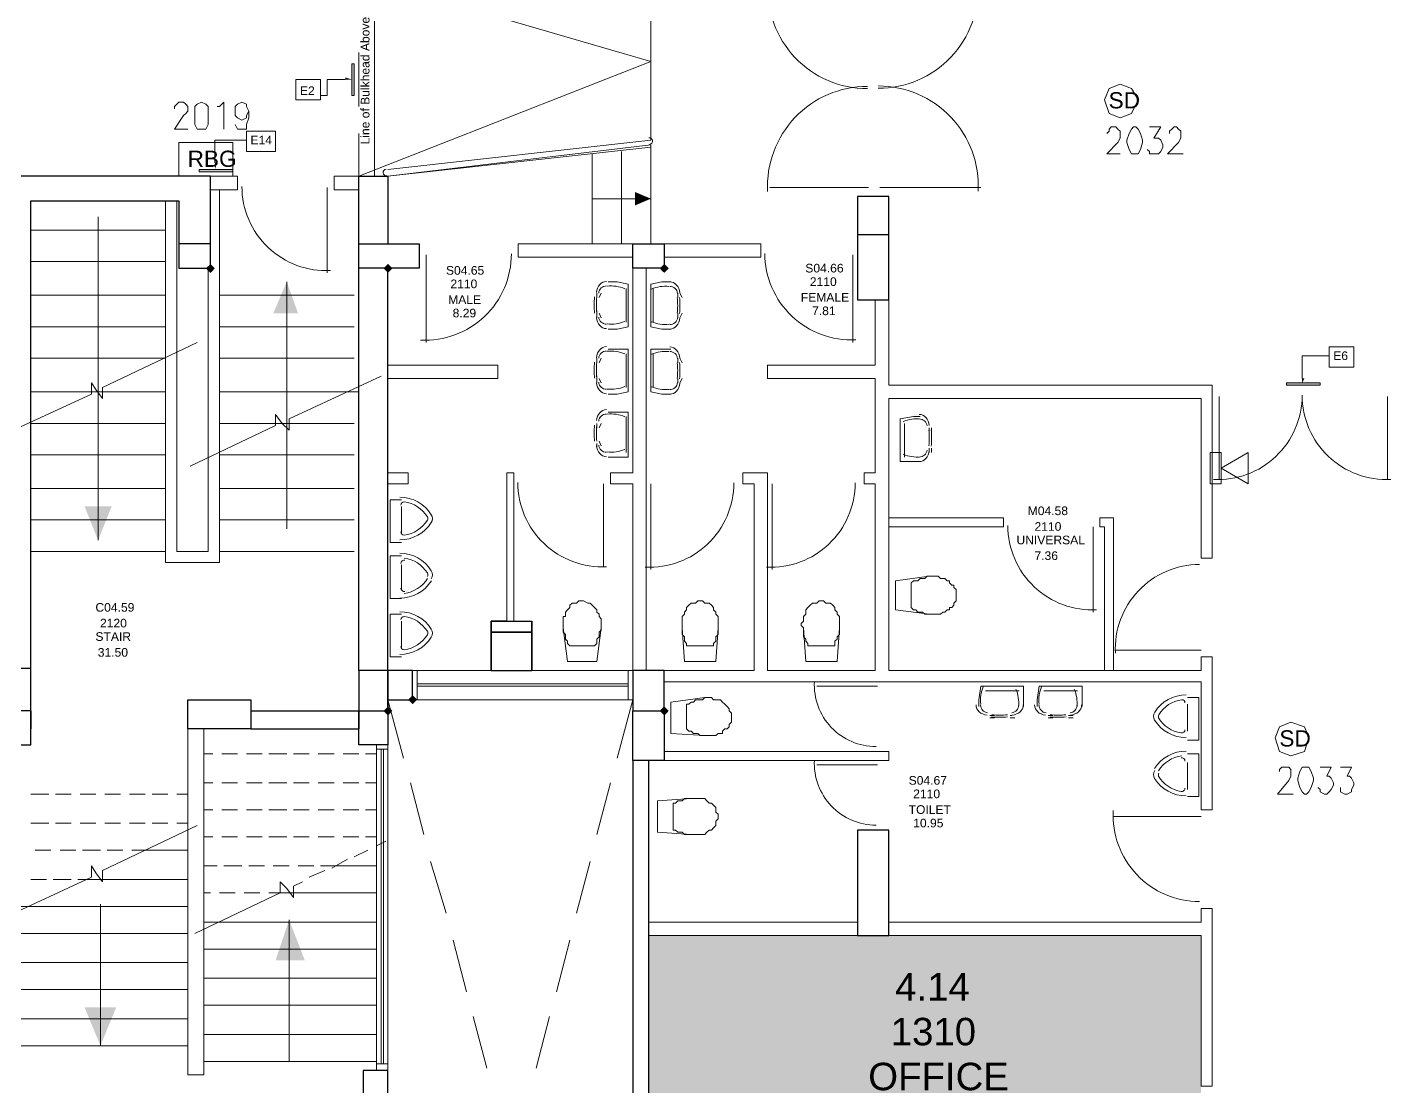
# Model space of a CAD drawing. Header units: millimetres. Extents: x -59 to 47, y 152 to 919.
# Drawn here: x 26.74 to 39.59, y 371.42 to 381.4 of the extents above; entities that cross this region are included whole.
import ezdxf

# ---------------------------------------------------------------- set-up
doc = ezdxf.new("R2010")
doc.units = ezdxf.units.MM
for name, color, linetype, true_color in [('PDF_014404$_ps_FIRE_ACCESS', 7, 'Continuous', 0x37dd00), ('PDF_014404$_ps_FIRE_ALARM', 7, 'Continuous', 0x37dd00), ('PDF_014404$HL-TMP', 7, 'Continuous', 0x800000)]:
    doc.layers.add(name, color=color, linetype=linetype, true_color=true_color)
for name, color, linetype in [('PDF_014404$_ps_TEXTBOLD$FIRE', 2, 'Continuous'), ('PDF_014404$BL', 7, 'Continuous'), ('PDF_014404$BL-ABOVE', 7, 'Continuous'), ('PDF_014404$BL-SAN', 7, 'Continuous'), ('PDF_014404$DR', 7, 'Continuous'), ('PDF_014404$FI-DSG', 7, 'Continuous'), ('PDF_014404$PL-STAIR', 7, 'Continuous'), ('PDF_014404$WA', 7, 'Continuous'), ('PDF_014404$WA-COL', 7, 'Continuous'), ('PDF_014404$WA-EXT', 7, 'Continuous'), ('PDF_014404$WN', 7, 'Continuous'), ('PDF_Text', 7, 'Continuous')]:
    doc.layers.add(name, color=color, linetype=linetype)
doc.styles.add('PDF ArialMT', font='arial.ttf')

msp = doc.modelspace()

# ---------------------------------------------------------------- hatches: boundary and pattern name
at = {"layer": 'PDF_014404$WA-COL', "transparency": 33554559}
for points in [[(28.47, 379.17), (28.449, 379.149), (28.427, 379.128), (28.449, 379.106), (28.47, 379.085), (28.491, 379.106), (28.512, 379.128), (28.491, 379.149)], [(28.47, 379.17), (28.449, 379.149), (28.427, 379.128), (28.449, 379.106), (28.47, 379.085), (28.491, 379.106), (28.512, 379.128), (28.491, 379.149)], [(30.142, 379.17), (30.121, 379.149), (30.1, 379.128), (30.121, 379.106), (30.142, 379.085), (30.163, 379.106), (30.184, 379.128), (30.163, 379.149)], [(30.142, 379.17), (30.121, 379.149), (30.1, 379.128), (30.121, 379.106), (30.142, 379.085), (30.163, 379.106), (30.184, 379.128), (30.163, 379.149)], [(32.746, 379.17), (32.724, 379.149), (32.703, 379.128), (32.724, 379.106), (32.746, 379.085), (32.767, 379.106), (32.788, 379.128), (32.767, 379.149)], [(32.746, 379.17), (32.724, 379.149), (32.703, 379.128), (32.724, 379.106), (32.746, 379.085), (32.767, 379.106), (32.788, 379.128), (32.767, 379.149)], [(30.375, 375.106), (30.354, 375.085), (30.333, 375.064), (30.354, 375.042), (30.375, 375.021), (30.396, 375.042), (30.417, 375.064), (30.396, 375.085)], [(30.375, 375.106), (30.354, 375.085), (30.333, 375.064), (30.354, 375.042), (30.375, 375.021), (30.396, 375.042), (30.417, 375.064), (30.396, 375.085)], [(30.142, 375), (30.121, 374.979), (30.1, 374.958), (30.121, 374.936), (30.142, 374.915), (30.163, 374.936), (30.184, 374.958), (30.163, 374.979)], [(30.142, 375), (30.121, 374.979), (30.1, 374.958), (30.121, 374.936), (30.142, 374.915), (30.163, 374.936), (30.184, 374.958), (30.163, 374.979)], [(32.746, 375), (32.724, 374.979), (32.703, 374.958), (32.724, 374.936), (32.746, 374.915), (32.767, 374.936), (32.788, 374.958), (32.767, 374.979)], [(32.746, 375), (32.724, 374.979), (32.703, 374.958), (32.724, 374.936), (32.746, 374.915), (32.767, 374.936), (32.788, 374.958), (32.767, 374.979)]]:
    msp.add_hatch(color=256, dxfattribs=at).paths.add_polyline_path(points)

# ---------------------------------------------------------------- linework, layer by layer
at = {"layer": 'PDF_014404$_ps_FIRE_ACCESS', "lineweight": 0}
for points in [[(37.042, 380.546), (37.148, 380.588), (37.212, 380.715), (37.148, 380.821), (37.042, 380.863), (36.937, 380.821), (36.894, 380.715), (36.937, 380.588)], [(37.995, 377.392), (37.889, 377.392), (37.889, 377.096), (37.995, 377.096)], [(38.249, 377.096), (38.249, 377.392), (37.995, 377.244)], [(38.651, 374.534), (38.778, 374.577), (38.821, 374.704), (38.778, 374.809), (38.651, 374.852), (38.545, 374.809), (38.503, 374.704), (38.545, 374.577)]]:
    msp.add_lwpolyline(points, close=True, dxfattribs=at)
at = {"layer": 'PDF_014404$_ps_FIRE_ALARM', "lineweight": 0}
msp.add_lwpolyline([(28.681, 379.995), (28.681, 380.313), (28.173, 380.313), (28.173, 379.995)], close=True, dxfattribs=at)
at = {"layer": 'PDF_014404$_ps_TEXTBOLD$FIRE', "lineweight": 20}
for points in [[(28.131, 380.63), (28.131, 380.652), (28.152, 380.673), (28.173, 380.694), (28.216, 380.694), (28.237, 380.673), (28.258, 380.652), (28.258, 380.609), (28.237, 380.588), (28.216, 380.567), (28.131, 380.44), (28.258, 380.44)], [(28.533, 380.652), (28.554, 380.652), (28.597, 380.694), (28.597, 380.44)], [(28.83, 380.609), (28.808, 380.567), (28.808, 380.546), (28.766, 380.525), (28.724, 380.546), (28.703, 380.567), (28.703, 380.609), (28.703, 380.652), (28.724, 380.673), (28.766, 380.694), (28.808, 380.673), (28.808, 380.652), (28.83, 380.609), (28.83, 380.546), (28.808, 380.482), (28.808, 380.44), (28.766, 380.44), (28.745, 380.44), (28.724, 380.44), (28.703, 380.482)], [(36.915, 380.398), (36.937, 380.419), (36.937, 380.44), (36.958, 380.461), (37, 380.461), (37.021, 380.44), (37.042, 380.419), (37.042, 380.398), (37.042, 380.376), (37.042, 380.355), (37.021, 380.313), (36.915, 380.207), (37.042, 380.207)], [(37.318, 380.461), (37.424, 380.461), (37.36, 380.355), (37.402, 380.355), (37.424, 380.334), (37.445, 380.292), (37.445, 380.271), (37.424, 380.228), (37.402, 380.207), (37.381, 380.207), (37.36, 380.207), (37.318, 380.207), (37.318, 380.228), (37.296, 380.249)], [(37.508, 380.398), (37.508, 380.419), (37.529, 380.44), (37.551, 380.461), (37.572, 380.461), (37.593, 380.44), (37.614, 380.419), (37.614, 380.398), (37.614, 380.376), (37.614, 380.355), (37.593, 380.313), (37.487, 380.207), (37.635, 380.207)], [(38.545, 374.386), (38.545, 374.407), (38.567, 374.428), (38.609, 374.428), (38.63, 374.428), (38.651, 374.407), (38.651, 374.386), (38.651, 374.365), (38.651, 374.344), (38.63, 374.301), (38.524, 374.174), (38.672, 374.174)], [(38.926, 374.428), (39.032, 374.428), (38.99, 374.344), (39.011, 374.344), (39.032, 374.323), (39.053, 374.28), (39.053, 374.259), (39.032, 374.217), (39.011, 374.196), (38.99, 374.174), (38.969, 374.174), (38.926, 374.196), (38.926, 374.217), (38.905, 374.238)], [(39.117, 374.428), (39.223, 374.428), (39.18, 374.344), (39.202, 374.344), (39.223, 374.323), (39.244, 374.28), (39.244, 374.259), (39.223, 374.217), (39.223, 374.196), (39.18, 374.174), (39.159, 374.174), (39.117, 374.196), (39.117, 374.217), (39.117, 374.238)]]:
    msp.add_lwpolyline(points, dxfattribs=at)
for points in [[(28.385, 380.694), (28.343, 380.673), (28.322, 380.652), (28.322, 380.588), (28.322, 380.546), (28.322, 380.482), (28.343, 380.44), (28.385, 380.44), (28.427, 380.44), (28.449, 380.482), (28.449, 380.546), (28.449, 380.588), (28.449, 380.652), (28.427, 380.673)], [(37.169, 380.461), (37.148, 380.44), (37.127, 380.398), (37.106, 380.334), (37.106, 380.313), (37.127, 380.249), (37.148, 380.207), (37.169, 380.207), (37.191, 380.207), (37.212, 380.207), (37.233, 380.249), (37.254, 380.313), (37.254, 380.334), (37.233, 380.398), (37.212, 380.44), (37.191, 380.461)], [(38.778, 374.428), (38.757, 374.428), (38.736, 374.386), (38.715, 374.323), (38.715, 374.301), (38.736, 374.238), (38.757, 374.196), (38.778, 374.174), (38.799, 374.174), (38.821, 374.196), (38.842, 374.238), (38.863, 374.301), (38.863, 374.323), (38.842, 374.386), (38.821, 374.428), (38.799, 374.428)]]:
    msp.add_lwpolyline(points, close=True, dxfattribs=at)
at = {"layer": 'PDF_014404$BL', "lineweight": 9}
for points in [[(30.142, 380.059), (32.619, 380.334)], [(30.142, 379.995), (32.619, 380.292)], [(28.046, 379.763), (28.046, 378.725), (28.046, 376.355), (28.554, 376.355), (28.554, 377.519), (28.554, 379.868)], [(28.152, 379.763), (28.152, 378.768), (28.152, 376.461), (28.449, 376.461), (28.449, 377.477), (28.449, 379.128)], [(32.449, 375.339), (30.375, 375.339)], [(30.142, 375.064), (30.29, 374.513)], [(30.375, 375.064), (32.449, 375.064), (32.301, 374.513)], [(30.036, 374.64), (30.036, 371.571)], [(30.142, 371.571), (30.142, 374.64)], [(30.354, 374.28), (30.481, 373.793)], [(32.238, 374.28), (32.111, 373.793)], [(30.544, 373.539), (30.692, 373.053)], [(32.047, 373.539), (31.92, 373.053)], [(30.756, 372.799), (30.883, 372.312)], [(31.857, 372.799), (31.73, 372.312)], [(30.946, 372.079), (31.073, 371.592)], [(31.666, 372.079), (31.539, 371.592)]]:
    msp.add_lwpolyline(points, dxfattribs=at)
for centre, start, end in [((32.604, 380.327), 276.9603, 96.9594), ((30.128, 380.031), 96.9603, 276.9594)]:
    msp.add_arc(centre, 0.0318, start, end, dxfattribs=at)
at = {"layer": 'PDF_014404$BL-ABOVE', "lineweight": 9}
for points in [[(29.867, 381.16), (29.867, 380.652)], [(29.867, 380.398), (29.867, 379.995)]]:
    msp.add_lwpolyline(points, dxfattribs=at)
at = {"layer": 'PDF_014404$BL-SAN', "lineweight": 9}
for points in [[(32.111, 378.895), (32.11, 378.856, 0.047774), (32.111, 378.704), (32.111, 378.662)], [(32.111, 378.281), (32.11, 378.242, 0.047774), (32.111, 378.09), (32.111, 378.048)], [(32.111, 377.667), (32.111, 377.646, 0.047774), (32.11, 377.501, -0.047774), (32.11, 377.649)], [(30.255, 376.57, 0.259114), (30.55, 376.732, 0.285737), (30.551, 376.807, 0.259114), (30.255, 376.972)], [(30.265, 376.644, 0.45078), (30.295, 376.615, 0.224356), (30.514, 376.754, 0.285735), (30.514, 376.788, 0.224356), (30.295, 376.927, 0.45078), (30.265, 376.898)], [(30.55, 376.202, 0.285737), (30.551, 376.278, 0.259114), (30.255, 376.443)], [(30.514, 376.225, 0.285735), (30.514, 376.258, 0.224356), (30.295, 376.398)], [(30.255, 375.49, 0.259114), (30.55, 375.652, 0.285737), (30.551, 375.728, 0.259114), (30.255, 375.892)], [(30.265, 375.564, 0.45078), (30.295, 375.535, 0.224356), (30.514, 375.674, 0.285735), (30.514, 375.708, 0.224356), (30.295, 375.847, 0.45078), (30.265, 375.818)], [(37.663, 375.109, 0.259114), (37.368, 374.947, 0.285737), (37.367, 374.872, 0.259114), (37.663, 374.707)], [(37.653, 375.035, 0.45078), (37.623, 375.064, 0.224356), (37.407, 374.922, 0.285813), (37.407, 374.888)], [(37.403, 374.894, 0.224356), (37.617, 374.75, 0.45078), (37.653, 374.781)], [(37.368, 374.397, 0.285737), (37.367, 374.321, 0.259114), (37.663, 374.157)], [(37.403, 374.344, 0.224356), (37.617, 374.199, 0.45078), (37.653, 374.231)]]:
    msp.add_lwpolyline(points, format="xyb", dxfattribs=at)
for points in [[(32.202, 378.962, 0.384807), (32.128, 378.895, -0.384807)], [(32.872, 378.892, 0.384864), (32.798, 378.958, -0.384864)], [(32.869, 378.704, 0.047741), (32.869, 378.852, -0.047741)], [(32.128, 378.668, 0.384834), (32.202, 378.602, -0.384834)], [(32.798, 378.598, 0.384783), (32.872, 378.665, -0.384783)], [(32.202, 378.348, 0.384807), (32.128, 378.281, -0.384807)], [(32.872, 378.278, 0.384864), (32.798, 378.344, -0.384864)], [(32.869, 378.091, 0.047741), (32.869, 378.238, -0.047741)], [(32.128, 378.055, 0.384834), (32.202, 377.988, -0.384834)], [(32.798, 377.985, 0.384783), (32.872, 378.051, -0.384783)], [(32.202, 377.755, 0.384807), (32.128, 377.689, -0.384807)], [(35.222, 377.643, 0.384864), (35.148, 377.709, -0.384864)], [(35.24, 377.456, 0.047741), (35.24, 377.603, -0.047741)], [(32.128, 377.462, 0.384834), (32.202, 377.395, -0.384834)], [(35.148, 377.35, 0.384783), (35.222, 377.416, -0.384783)], [(35.727, 375.014, 0.384807), (35.793, 374.94, -0.384807)], [(35.833, 374.922, 0.047774), (35.98, 374.922, -0.047774)], [(36.02, 374.94, 0.384834), (36.086, 375.014, -0.384834)], [(36.277, 375.014, 0.384807), (36.344, 374.94, -0.384807)], [(36.383, 374.922, 0.047774), (36.531, 374.922, -0.047774)], [(36.57, 374.94, 0.384834), (36.637, 375.014, -0.384834)]]:
    msp.add_lwpolyline(points, format="xyb", close=True, dxfattribs=at)
for points in [[(32.132, 378.852), (32.153, 378.895)], [(32.873, 378.895), (32.873, 378.852)], [(32.153, 378.662), (32.132, 378.704)], [(32.873, 378.704), (32.873, 378.662)], [(32.132, 378.239), (32.153, 378.281)], [(32.873, 378.281), (32.873, 378.239)], [(32.153, 378.048), (32.132, 378.09)], [(32.873, 378.09), (32.873, 378.048)], [(32.132, 377.625), (32.153, 377.667)], [(35.243, 377.625), (35.243, 377.582)], [(32.153, 377.455), (32.132, 377.498)], [(35.243, 377.434), (35.243, 377.392)], [(35.857, 374.915), (35.815, 374.915)], [(36.026, 374.915), (36.005, 374.915)], [(36.407, 374.915), (36.365, 374.915)], [(36.598, 374.915), (36.556, 374.915)]]:
    msp.add_lwpolyline(points, close=True, dxfattribs=at)
for points in [[(32.216, 378.556), (32.301, 378.556), (32.407, 378.577), (32.407, 378.979), (32.301, 379.001), (32.216, 379.001)], [(32.386, 378.937), (32.386, 378.62)], [(32.809, 379.001), (32.724, 379.001), (32.619, 378.979), (32.619, 378.577), (32.724, 378.556), (32.809, 378.556)], [(32.64, 378.62), (32.64, 378.937)], [(32.915, 378.852), (32.894, 378.895)], [(32.894, 378.662), (32.915, 378.704)], [(32.216, 377.942), (32.301, 377.942), (32.407, 377.963), (32.407, 378.366), (32.301, 378.366), (32.216, 378.366)], [(32.386, 378.323), (32.386, 378.006)], [(32.809, 378.366), (32.724, 378.366), (32.619, 378.366), (32.619, 377.963), (32.724, 377.942), (32.809, 377.942)], [(32.64, 378.006), (32.64, 378.323)], [(32.915, 378.239), (32.894, 378.281)], [(32.894, 378.048), (32.915, 378.09)], [(32.216, 377.35), (32.301, 377.35), (32.407, 377.35), (32.407, 377.773), (32.301, 377.773), (32.216, 377.773)], [(32.386, 377.731), (32.386, 377.392)], [(35.159, 377.731), (35.095, 377.731), (34.968, 377.709), (34.968, 377.307), (35.095, 377.307), (35.159, 377.307)], [(35.01, 377.35), (35.01, 377.667)], [(35.264, 377.582), (35.264, 377.625)], [(32.111, 377.477), (32.111, 377.434)], [(35.264, 377.392), (35.264, 377.434)], [(30.269, 376.545), (30.163, 376.545), (30.163, 376.947), (30.269, 376.947)], [(30.269, 376.884), (30.269, 376.63)], [(30.269, 376.016), (30.163, 376.016), (30.163, 376.418), (30.269, 376.418)], [(30.269, 376.334), (30.269, 376.101)], [(35.413, 376.185), (35.434, 376.185), (35.434, 376.164), (35.455, 376.143), (35.476, 376.143), (35.476, 376.122), (35.497, 376.101), (35.497, 376.058), (35.497, 376.037), (35.497, 376.016), (35.497, 375.995), (35.476, 375.974), (35.476, 375.953), (35.455, 375.931), (35.434, 375.931), (35.434, 375.91), (35.413, 375.91), (35.391, 375.889), (35.37, 375.889), (35.349, 375.868), (35.328, 375.868), (35.307, 375.868), (35.286, 375.868), (35.264, 375.868), (35.243, 375.868), (34.926, 375.91), (34.926, 376.185), (35.243, 376.228), (35.222, 376.228), (35.201, 376.207), (35.18, 376.207), (35.159, 376.207), (35.137, 376.185), (35.116, 376.185), (35.095, 376.185), (35.074, 376.164), (35.074, 375.931), (35.095, 375.91), (35.116, 375.91), (35.137, 375.889), (35.159, 375.889), (35.18, 375.889), (35.201, 375.868), (35.222, 375.868), (35.243, 375.868)], [(35.497, 376.037), (35.497, 376.058), (35.497, 376.101), (35.476, 376.122), (35.476, 376.143), (35.455, 376.143), (35.434, 376.164), (35.434, 376.185), (35.413, 376.185), (35.391, 376.207), (35.37, 376.207), (35.349, 376.207), (35.328, 376.228), (35.307, 376.228), (35.286, 376.228), (35.264, 376.228), (35.243, 376.228)], [(31.814, 375.889), (31.835, 375.91), (31.857, 375.931), (31.857, 375.953), (31.878, 375.974), (31.899, 375.974), (31.92, 375.974), (31.941, 375.995), (31.962, 375.995), (31.984, 375.995), (32.026, 375.974), (32.047, 375.974), (32.068, 375.953), (32.089, 375.931), (32.111, 375.91), (32.111, 375.889), (32.132, 375.868), (32.132, 375.847), (32.153, 375.826), (32.153, 375.804), (32.153, 375.783), (32.153, 375.762), (32.153, 375.741), (32.111, 375.423), (31.835, 375.423), (31.793, 375.741), (31.793, 375.72), (31.793, 375.699), (31.814, 375.677), (31.814, 375.656), (31.814, 375.635), (31.835, 375.614), (31.835, 375.593), (31.857, 375.572), (32.089, 375.572), (32.111, 375.593), (32.111, 375.614), (32.111, 375.635), (32.132, 375.656), (32.132, 375.677), (32.132, 375.699), (32.153, 375.72), (32.153, 375.741)], [(31.962, 375.995), (31.941, 375.995), (31.92, 375.974), (31.899, 375.974), (31.878, 375.974), (31.857, 375.953), (31.857, 375.931), (31.835, 375.91), (31.814, 375.889), (31.814, 375.868), (31.814, 375.847), (31.793, 375.847), (31.793, 375.826), (31.793, 375.804), (31.793, 375.783), (31.793, 375.762), (31.793, 375.741)], [(32.936, 375.889), (32.957, 375.91), (32.957, 375.931), (32.978, 375.953), (33, 375.974), (33.021, 375.974), (33.042, 375.974), (33.063, 375.995), (33.084, 375.995), (33.105, 375.995), (33.127, 375.974), (33.148, 375.974), (33.169, 375.974), (33.19, 375.953), (33.211, 375.931), (33.211, 375.91), (33.232, 375.889), (33.232, 375.868), (33.254, 375.847), (33.254, 375.826), (33.254, 375.804), (33.254, 375.783), (33.254, 375.762), (33.254, 375.741), (33.232, 375.423), (32.936, 375.423), (32.915, 375.741), (32.915, 375.72), (32.915, 375.699), (32.915, 375.677), (32.936, 375.656), (32.936, 375.635), (32.936, 375.614), (32.957, 375.593), (32.957, 375.572), (33.211, 375.572), (33.211, 375.593), (33.232, 375.614), (33.232, 375.635), (33.232, 375.656), (33.254, 375.677), (33.254, 375.699), (33.254, 375.72), (33.254, 375.741)], [(33.084, 375.995), (33.063, 375.995), (33.042, 375.974), (33.021, 375.974), (33, 375.974), (32.978, 375.953), (32.957, 375.931), (32.957, 375.91), (32.936, 375.889), (32.936, 375.868), (32.915, 375.847), (32.915, 375.826), (32.915, 375.804), (32.915, 375.783), (32.915, 375.762), (32.915, 375.741)], [(34.227, 375.995), (34.206, 375.995), (34.185, 375.974), (34.164, 375.974), (34.143, 375.974), (34.121, 375.953), (34.1, 375.931), (34.079, 375.91), (34.079, 375.889), (34.079, 375.868), (34.058, 375.847), (34.058, 375.826), (34.058, 375.804), (34.037, 375.783), (34.037, 375.762), (34.058, 375.741)], [(34.079, 375.889), (34.079, 375.91), (34.1, 375.931), (34.121, 375.953), (34.143, 375.974), (34.164, 375.974), (34.185, 375.974), (34.206, 375.995), (34.227, 375.995), (34.248, 375.995), (34.27, 375.974), (34.291, 375.974), (34.312, 375.974), (34.333, 375.953), (34.354, 375.931), (34.354, 375.91), (34.375, 375.889), (34.375, 375.868), (34.397, 375.847), (34.397, 375.826), (34.397, 375.804), (34.397, 375.783), (34.397, 375.762), (34.397, 375.741), (34.375, 375.423), (34.079, 375.423), (34.058, 375.741), (34.058, 375.72), (34.058, 375.699), (34.058, 375.677), (34.058, 375.656), (34.079, 375.635), (34.079, 375.614), (34.1, 375.593), (34.1, 375.572), (34.354, 375.572), (34.354, 375.593), (34.354, 375.614), (34.375, 375.635), (34.375, 375.656), (34.397, 375.677), (34.397, 375.699), (34.397, 375.72), (34.397, 375.741)], [(30.269, 375.466), (30.163, 375.466), (30.163, 375.868), (30.269, 375.868)], [(30.269, 375.804), (30.269, 375.55)], [(36.132, 375), (36.132, 375.064), (36.132, 375.191), (35.73, 375.191), (35.709, 375.064), (35.709, 375)], [(36.683, 375), (36.683, 375.064), (36.683, 375.191), (36.28, 375.191), (36.259, 375.064), (36.259, 375)], [(33.296, 375.042), (33.317, 375.021), (33.338, 375), (33.359, 374.979), (33.359, 374.958), (33.381, 374.936), (33.381, 374.915), (33.381, 374.894), (33.381, 374.873), (33.381, 374.852), (33.359, 374.831), (33.359, 374.809), (33.338, 374.788), (33.317, 374.788), (33.296, 374.767), (33.296, 374.746), (33.275, 374.746), (33.254, 374.746), (33.232, 374.725), (33.211, 374.725), (33.19, 374.725), (33.169, 374.725), (33.148, 374.725), (33.127, 374.725), (32.809, 374.746), (32.809, 375.042), (33.127, 375.085), (33.105, 375.064), (33.084, 375.064), (33.063, 375.064), (33.042, 375.064), (33.021, 375.042), (33, 375.042), (32.978, 375.021), (32.957, 375.021), (32.957, 374.788), (32.978, 374.767), (33, 374.767), (33.021, 374.746), (33.042, 374.746), (33.063, 374.746), (33.084, 374.725), (33.105, 374.725), (33.127, 374.725)], [(33.381, 374.894), (33.381, 374.915), (33.381, 374.936), (33.359, 374.958), (33.359, 374.979), (33.338, 375), (33.317, 375.021), (33.296, 375.042), (33.275, 375.064), (33.254, 375.064), (33.232, 375.064), (33.211, 375.064), (33.19, 375.085), (33.169, 375.085), (33.148, 375.085), (33.127, 375.085)], [(35.772, 375.148), (36.09, 375.148)], [(36.323, 375.148), (36.64, 375.148)], [(37.678, 375.085), (37.783, 375.085), (37.783, 374.682), (37.678, 374.682)], [(37.678, 374.767), (37.678, 375.021)], [(35.815, 374.894), (35.857, 374.894)], [(36.005, 374.894), (36.048, 374.894)], [(36.365, 374.894), (36.407, 374.894)], [(36.556, 374.894), (36.598, 374.894)], [(37.678, 374.555), (37.783, 374.555), (37.783, 374.153), (37.678, 374.153)], [(37.678, 374.217), (37.678, 374.471)], [(33.148, 374.111), (33.169, 374.09), (33.19, 374.09), (33.211, 374.069), (33.232, 374.047), (33.232, 374.026), (33.232, 374.005), (33.254, 373.984), (33.254, 373.963), (33.254, 373.942), (33.232, 373.92), (33.232, 373.899), (33.232, 373.878), (33.211, 373.857), (33.19, 373.836), (33.169, 373.836), (33.148, 373.815), (33.127, 373.793), (33.105, 373.793), (33.084, 373.793), (33.063, 373.793), (33.042, 373.793), (33.021, 373.793), (33, 373.793), (32.682, 373.815), (32.682, 374.111), (33, 374.132), (32.978, 374.132), (32.957, 374.132), (32.936, 374.132), (32.915, 374.111), (32.894, 374.111), (32.873, 374.111), (32.851, 374.09), (32.83, 374.09), (32.83, 373.836), (32.851, 373.836), (32.873, 373.815), (32.894, 373.815), (32.915, 373.815), (32.936, 373.793), (32.957, 373.793), (32.978, 373.793), (33, 373.793)], [(33.254, 373.963), (33.254, 373.984), (33.232, 374.005), (33.232, 374.026), (33.232, 374.047), (33.211, 374.069), (33.19, 374.09), (33.169, 374.09), (33.148, 374.111), (33.127, 374.132), (33.105, 374.132), (33.084, 374.132), (33.063, 374.132), (33.042, 374.132), (33.021, 374.132), (33, 374.132)]]:
    msp.add_lwpolyline(points, dxfattribs=at)
for centre, radius, start, end in [((32.244, 378.626), 0.336, 67.1573, 96.0275), ((32.756, 378.623), 0.336, 84.0752, 112.7382), ((32.882, 378.782), 0.796, 174.5202, 185.4798), ((32.882, 378.782), 0.775, 174.5297, 185.4703), ((32.097, 378.778), 0.797, 354.5239, 5.4761), ((32.244, 378.937), 0.335, 264.0757, 292.7396), ((32.756, 378.934), 0.335, 247.1562, 276.0284), ((32.244, 378.012), 0.336, 67.1573, 96.0275), ((32.756, 378.009), 0.336, 84.0752, 112.7382), ((32.882, 378.168), 0.796, 174.5202, 185.4798), ((32.882, 378.168), 0.775, 174.5297, 185.4703), ((32.097, 378.164), 0.797, 354.5239, 5.4761), ((32.244, 378.323), 0.335, 264.0757, 292.7396), ((32.756, 378.32), 0.335, 247.1562, 276.0284), ((32.244, 377.42), 0.336, 67.1573, 96.0275), ((32.882, 377.575), 0.796, 174.5202, 185.4798), ((35.127, 377.374), 0.336, 84.0752, 112.7382), ((34.468, 377.529), 0.797, 354.5239, 5.4761), ((32.244, 377.731), 0.335, 264.0757, 292.7396), ((35.127, 377.685), 0.335, 247.1562, 276.0284), ((30.297, 376.347), 0.0317, 82.9404, 180.0001), ((30.255, 376.369), 0.307, 277.5256, 328.1067), ((30.255, 376.369), 0.349, 270, 328.1067), ((30.297, 376.115), 0.0318, 179.9999, 277.0596), ((36.062, 375.056), 0.336, 157.1573, 186.0275), ((36.612, 375.056), 0.336, 157.1573, 186.0275), ((35.751, 375.035), 0.335, 354.0757, 22.7396), ((36.301, 375.035), 0.335, 354.0757, 22.7396), ((35.906, 375.694), 0.796, 264.5202, 275.4798), ((36.457, 375.694), 0.796, 264.5202, 275.4798), ((37.663, 374.231), 0.349, 90, 148.1067), ((37.663, 374.231), 0.307, 97.5256, 148.1067), ((37.621, 374.485), 0.0318, 359.9999, 97.0596), ((37.434, 374.354), 0.0317, 148.0988, 211.9012)]:
    msp.add_arc(centre, radius, start, end, dxfattribs=at)
for points in [[(32.202, 379.004), (32.153, 379.004), (32.112, 378.959), (32.107, 378.899)], [(32.893, 378.896), (32.888, 378.955), (32.847, 379.001), (32.798, 379.001)], [(32.107, 378.664), (32.112, 378.605), (32.153, 378.56), (32.202, 378.56)], [(32.799, 378.556), (32.847, 378.556), (32.888, 378.601), (32.893, 378.661)], [(32.202, 378.39), (32.153, 378.39), (32.112, 378.345), (32.107, 378.286)], [(32.893, 378.282), (32.888, 378.342), (32.847, 378.387), (32.798, 378.387)], [(32.107, 378.05), (32.112, 377.991), (32.153, 377.946), (32.202, 377.946)], [(32.799, 377.942), (32.847, 377.942), (32.888, 377.987), (32.893, 378.047)], [(32.202, 377.797), (32.153, 377.797), (32.112, 377.752), (32.107, 377.693)], [(35.243, 377.647), (35.238, 377.707), (35.197, 377.752), (35.148, 377.752)], [(32.107, 377.458), (32.112, 377.398), (32.153, 377.353), (32.202, 377.353)], [(35.148, 377.307), (35.197, 377.307), (35.238, 377.352), (35.243, 377.412)], [(35.684, 375.014), (35.684, 374.965), (35.729, 374.924), (35.789, 374.919)], [(36.024, 374.919), (36.084, 374.924), (36.129, 374.965), (36.129, 375.014)], [(36.235, 375.014), (36.235, 374.965), (36.28, 374.924), (36.339, 374.919)], [(36.574, 374.919), (36.634, 374.924), (36.679, 374.965), (36.679, 375.014)]]:
    msp.add_open_spline(points, degree=3, dxfattribs=at)
at = {"layer": 'PDF_014404$DR', "lineweight": 0}
for points in [[(29.57, 379.89), (29.57, 379.085), (29.57, 379.89)], [(34.672, 379.89), (33.74, 379.89), (34.672, 379.89)], [(34.778, 379.89), (35.73, 379.89), (34.778, 379.89)], [(30.502, 379.255), (30.502, 378.429), (30.502, 379.255)], [(34.524, 379.255), (34.524, 378.429), (34.524, 379.255)], [(37.974, 377.921), (37.974, 377.138), (37.974, 377.921)], [(39.561, 377.921), (39.561, 377.138), (39.561, 377.921)], [(32.174, 377.096), (32.174, 376.312), (32.174, 377.096)], [(32.619, 377.096), (32.619, 376.291), (32.619, 377.096)], [(33.762, 377.096), (33.762, 376.291), (33.762, 377.096)], [(36.788, 376.693), (36.788, 375.889), (36.788, 376.693)], [(37.805, 375.529), (37, 375.529), (37.805, 375.529)], [(34.756, 375.191), (34.185, 375.191), (34.756, 375.191)], [(34.756, 374.45), (34.185, 374.45), (34.756, 374.45)], [(37.805, 373.963), (36.979, 373.963), (37.805, 373.963)]]:
    msp.add_lwpolyline(points, dxfattribs=at)
msp.add_lwpolyline([(37.922, 377.139, 0.429402), (38.757, 377.932, 0.429402), (39.592, 377.139)], format="xyb", dxfattribs=at)
for centre, radius, start, end in [((34.661, 381.763), 0.942, 177.0449, 270.0002), ((34.763, 381.766), 0.942, 270, 2.9553), ((34.661, 379.9), 0.942, 89.9997, 182.9553), ((34.763, 379.904), 0.942, 357.0447, 90), ((29.56, 379.9), 0.794, 179.9998, 272.9555), ((30.491, 379.265), 0.815, 267.0451, 0.0006), ((34.509, 379.269), 0.815, 180, 272.9553), ((32.16, 377.11), 0.794, 180, 272.9553), ((32.608, 377.106), 0.794, 267.0445, 0.0002), ((33.751, 377.106), 0.794, 267.0445, 0.0002), ((36.778, 376.704), 0.794, 179.9998, 272.9553), ((37.79, 375.543), 0.794, 90, 182.9553), ((34.742, 375.204), 0.582, 177.0447, 270), ((34.742, 374.464), 0.582, 177.0447, 270), ((37.79, 373.977), 0.815, 177.0447, 270)]:
    msp.add_arc(centre, radius, start, end, dxfattribs=at)
at = {"layer": 'PDF_014404$FI-DSG', "lineweight": 9}
for points in [[(29.803, 381.054), (29.803, 380.757), (29.824, 380.757), (29.824, 381.054)], [(29.274, 380.906), (29.507, 380.906), (29.507, 380.715), (29.274, 380.715)], [(28.808, 380.419), (29.084, 380.419), (29.084, 380.228), (28.808, 380.228)], [(28.681, 380.059), (28.364, 380.059), (28.364, 380.038), (28.681, 380.038)], [(39.011, 378.387), (39.244, 378.387), (39.244, 378.196), (39.011, 378.196)], [(38.926, 378.048), (38.609, 378.048), (38.609, 378.027), (38.926, 378.027)]]:
    msp.add_lwpolyline(points, close=True, dxfattribs=at)
for points in [[(29.74, 380.906), (29.57, 380.906), (29.57, 380.757), (29.507, 380.757)], [(28.512, 380.122), (28.512, 380.334), (28.724, 380.334), (28.808, 380.334)], [(38.757, 378.09), (38.757, 378.302), (38.926, 378.302), (39.011, 378.302)]]:
    msp.add_lwpolyline(points, dxfattribs=at)
at = {"layer": 'PDF_014404$FI-DSG', "transparency": 33554559}
for points in [[(29.824, 381.054), (29.803, 381.054), (29.824, 380.757)], [(29.803, 381.054), (29.824, 380.757), (29.803, 380.757)], [(29.74, 380.927), (29.803, 380.906), (29.74, 380.906)], [(28.681, 380.059), (28.364, 380.059), (28.681, 380.038)], [(28.364, 380.059), (28.681, 380.038), (28.364, 380.038)], [(28.533, 380.122), (28.512, 380.059), (28.512, 380.122)], [(38.926, 378.048), (38.609, 378.048), (38.926, 378.027)], [(38.609, 378.048), (38.926, 378.027), (38.609, 378.027)], [(38.778, 378.09), (38.757, 378.048), (38.757, 378.09)]]:
    msp.add_solid(points, dxfattribs=at)
at = {"layer": 'PDF_014404$HL-TMP', "lineweight": 0}
msp.add_lwpolyline([(37.805, 372.841), (37.36, 372.841), (37.805, 372.841)], dxfattribs=at)
at = {"layer": 'PDF_014404$HL-TMP', "transparency": 33554559}
for points in [[(37.36, 372.841), (37.805, 372.841), (32.597, 372.841)], [(37.805, 369.729), (32.597, 369.729), (32.597, 372.841)], [(32.597, 372.841), (37.805, 372.841), (37.805, 369.729)], [(37.805, 372.841), (37.36, 372.841), (37.36, 372.841)]]:
    msp.add_solid(points, dxfattribs=at)
at = {"layer": 'PDF_014404$PL-STAIR', "lineweight": 9}
for points in [[(30.015, 379.995), (30.015, 381.837), (32.619, 381.075), (29.867, 379.995)], [(32.619, 380.334), (32.619, 381.837)], [(30.142, 379.995), (32.619, 380.271)], [(32.068, 379.36), (32.068, 380.207)], [(32.343, 379.36), (32.343, 380.228)], [(32.619, 379.36), (32.619, 380.292)], [(32.619, 379.784), (32.068, 379.784)], [(27.411, 379.614), (27.411, 376.672)], [(28.046, 379.487), (26.776, 379.487)], [(28.046, 379.191), (26.776, 379.191)], [(29.189, 379.001), (29.189, 377.9)], [(28.046, 378.874), (26.776, 378.874)], [(28.554, 378.874), (29.824, 378.874)], [(29.189, 376.672), (29.189, 378.704)], [(28.046, 378.577), (26.776, 378.577)], [(28.554, 378.577), (29.824, 378.577)], [(26.522, 377.561), (27.348, 377.942), (27.348, 378.048), (27.39, 377.985), (27.454, 377.9), (27.454, 378.006), (28.343, 378.429)], [(28.046, 378.281), (27.094, 378.281), (26.776, 378.281)], [(28.554, 378.281), (29.824, 378.281)], [(28.279, 377.265), (29.084, 377.646), (29.084, 377.752), (29.147, 377.667), (29.211, 377.604), (29.211, 377.709), (30.079, 378.112)], [(28.046, 377.963), (26.776, 377.963)], [(28.554, 377.963), (29.867, 377.963)], [(28.046, 377.667), (26.776, 377.667)], [(27.411, 376.566), (27.411, 377.667)], [(28.554, 377.667), (28.872, 377.667), (29.824, 377.667)], [(28.046, 377.371), (26.776, 377.371)], [(28.554, 377.371), (29.824, 377.371)], [(28.046, 377.053), (26.776, 377.053)], [(28.554, 377.053), (29.824, 377.053)], [(28.046, 376.757), (26.776, 376.757)], [(28.554, 376.757), (29.824, 376.757)], [(28.046, 376.461), (26.776, 376.461)], [(28.554, 376.461), (29.824, 376.461)], [(28.491, 374.555), (28.406, 374.555)], [(28.724, 374.555), (28.576, 374.555)], [(28.957, 374.555), (28.808, 374.555)], [(29.189, 374.555), (29.02, 374.555)], [(29.401, 374.555), (29.253, 374.555)], [(29.634, 374.555), (29.486, 374.555)], [(29.867, 374.555), (29.719, 374.555)], [(30.036, 374.555), (29.93, 374.555)], [(28.491, 374.28), (28.406, 374.28)], [(28.724, 374.28), (28.576, 374.28)], [(28.957, 374.28), (28.808, 374.28)], [(29.189, 374.28), (29.02, 374.28)], [(29.401, 374.28), (29.253, 374.28)], [(29.634, 374.28), (29.486, 374.28)], [(29.867, 374.28), (29.719, 374.28)], [(30.036, 374.28), (29.93, 374.28)], [(26.776, 374.174), (26.946, 374.174)], [(27.009, 374.174), (27.157, 374.174)], [(27.242, 374.174), (27.39, 374.174)], [(27.475, 374.174), (27.623, 374.174)], [(27.708, 374.174), (27.856, 374.174)], [(27.919, 374.174), (28.068, 374.174)], [(28.152, 374.174), (28.258, 374.174)], [(28.491, 374.026), (28.406, 374.026)], [(28.724, 374.026), (28.576, 374.026)], [(28.957, 374.026), (28.808, 374.026)], [(29.189, 374.026), (29.02, 374.026)], [(29.401, 374.026), (29.253, 374.026)], [(29.634, 374.026), (29.486, 374.026)], [(29.867, 374.026), (29.719, 374.026)], [(30.036, 374.026), (29.93, 374.026)], [(26.776, 373.899), (26.946, 373.899)], [(27.009, 373.899), (27.157, 373.899)], [(27.242, 373.899), (27.39, 373.899)], [(27.475, 373.899), (27.623, 373.899)], [(27.708, 373.899), (27.856, 373.899)], [(27.919, 373.899), (28.068, 373.899)], [(28.152, 373.899), (28.258, 373.899)], [(26.522, 373.01), (27.348, 373.391), (27.348, 373.497), (27.39, 373.434), (27.454, 373.349), (27.454, 373.455), (28.343, 373.878)], [(28.491, 373.772), (28.406, 373.772)], [(28.724, 373.772), (28.576, 373.772)], [(28.957, 373.772), (28.808, 373.772)], [(29.189, 373.772), (29.02, 373.772)], [(29.401, 373.772), (29.253, 373.772)], [(29.634, 373.772), (29.486, 373.772)], [(29.867, 373.772), (29.719, 373.772)], [(30.036, 373.772), (29.93, 373.772)], [(26.819, 373.645), (26.967, 373.645)], [(27.052, 373.645), (27.2, 373.645)], [(27.263, 373.645), (27.433, 373.645)], [(27.496, 373.645), (27.644, 373.645)], [(27.729, 373.645), (27.856, 373.645), (28.258, 373.645)], [(29.824, 373.582), (29.952, 373.645)], [(30.036, 373.688), (30.121, 373.73)], [(28.533, 373.497), (28.406, 373.497)], [(28.766, 373.497), (28.597, 373.497)], [(28.978, 373.497), (28.83, 373.497)], [(29.211, 373.497), (29.062, 373.497)], [(29.443, 373.497), (29.295, 373.497)], [(30.036, 373.497), (29.634, 373.497), (29.507, 373.497)], [(29.613, 373.476), (29.761, 373.561)], [(26.925, 373.37), (26.776, 373.37)], [(27.157, 373.37), (26.988, 373.37)], [(27.221, 373.37), (27.306, 373.37), (28.258, 373.37)], [(29.401, 373.391), (29.549, 373.455)], [(28.322, 372.862), (29.126, 373.243), (29.126, 373.349), (29.189, 373.285), (29.253, 373.201), (29.253, 373.307), (29.338, 373.349)], [(28.47, 373.243), (28.406, 373.243)], [(28.703, 373.243), (28.554, 373.243)], [(28.935, 373.243), (28.787, 373.243)], [(30.036, 373.243), (29.084, 373.243), (29.02, 373.243)], [(26.607, 373.116), (28.258, 373.116)], [(27.433, 371.804), (27.433, 373.137)], [(29.211, 372.989), (29.211, 371.656)], [(26.607, 372.862), (28.258, 372.862)], [(30.036, 372.968), (28.533, 372.968), (28.406, 372.968)], [(30.036, 372.714), (28.406, 372.714)], [(26.607, 372.587), (28.258, 372.587)], [(30.036, 372.439), (28.406, 372.439)], [(26.607, 372.333), (28.258, 372.333)], [(30.036, 372.185), (28.406, 372.185)], [(26.607, 372.058), (28.258, 372.058)], [(30.036, 371.91), (28.406, 371.91)], [(26.607, 371.804), (28.258, 371.804)], [(30.036, 371.656), (28.406, 371.656)]]:
    msp.add_lwpolyline(points, dxfattribs=at)
at = {"layer": 'PDF_014404$PL-STAIR', "transparency": 33554559}
for points in [[(32.47, 379.847), (32.619, 379.784), (32.47, 379.72)], [(29.295, 378.704), (29.189, 379.001), (29.062, 378.704)], [(27.284, 376.884), (27.411, 376.566), (27.538, 376.884)], [(29.359, 372.608), (29.211, 372.989), (29.084, 372.608)], [(27.284, 372.164), (27.433, 371.804), (27.581, 372.164)]]:
    msp.add_solid(points, dxfattribs=at)
at = {"layer": 'PDF_014404$WA', "lineweight": 20}
for points in [[(28.47, 379.995), (28.724, 379.995), (28.724, 379.868), (28.47, 379.868)], [(29.867, 379.995), (29.634, 379.995), (29.634, 379.868), (29.867, 379.868)], [(32.449, 379.36), (31.37, 379.36), (31.37, 379.233), (32.449, 379.233)], [(32.746, 379.36), (33.656, 379.36), (33.656, 379.233), (32.746, 379.233)], [(32.449, 377.201), (32.238, 377.201), (32.449, 377.201), (32.449, 379.128)], [(32.576, 375.339), (32.576, 379.128)], [(32.746, 375.233), (37.805, 375.233), (37.805, 374.026), (37.91, 374.026), (37.91, 375.466), (37.805, 375.466), (37.805, 375.339), (34.862, 375.339), (34.862, 377.9), (37.805, 377.9), (37.805, 376.397), (37.91, 376.397), (37.91, 378.027), (34.862, 378.027), (34.862, 378.831)], [(32.746, 375.339), (33.592, 375.339), (33.592, 377.096), (33.486, 377.096), (33.486, 377.201), (33.719, 377.201), (33.719, 375.339), (34.735, 375.339), (34.735, 377.096), (34.629, 377.096), (34.629, 377.201), (34.735, 377.201), (34.735, 378.09), (33.719, 378.09), (33.719, 378.217), (34.735, 378.217), (34.735, 378.831)], [(30.142, 378.09), (31.179, 378.09), (31.179, 378.217), (30.142, 378.217)], [(30.142, 377.201), (30.333, 377.201), (30.333, 377.096), (30.142, 377.096)], [(30.333, 377.201), (30.333, 377.096)], [(31.327, 375.804), (31.327, 377.201), (31.264, 377.201), (31.264, 375.804)], [(32.449, 377.096), (32.238, 377.096), (32.238, 377.201), (32.238, 377.096), (32.449, 377.096), (32.449, 375.339)], [(34.862, 376.693), (35.942, 376.693), (35.942, 376.778), (34.862, 376.778)], [(36.979, 375.339), (36.979, 376.778), (36.852, 376.778), (36.852, 376.693), (36.894, 376.693), (36.894, 375.339)], [(28.406, 374.788), (28.406, 372.904), (28.406, 371.529), (28.258, 371.529), (28.258, 373.836), (28.258, 374.788)], [(32.746, 374.492), (34.862, 374.492), (34.862, 374.577), (32.746, 374.577)], [(34.862, 372.968), (37.805, 372.968), (37.805, 373.095), (37.91, 373.095), (37.91, 371.423), (37.805, 371.423), (37.805, 372.841), (32.597, 372.841)], [(34.566, 372.968), (32.597, 372.968)]]:
    msp.add_lwpolyline(points, dxfattribs=at)
at = {"layer": 'PDF_014404$WA-COL', "lineweight": 25}
for points in [[(34.862, 379.445), (34.862, 379.805), (34.566, 379.805), (34.566, 379.424)], [(28.173, 379.128), (28.47, 379.128), (28.47, 379.36), (28.173, 379.36)], [(31.264, 375.804), (31.116, 375.804), (31.116, 375.339), (31.116, 375.804), (31.497, 375.804)], [(26.501, 375.36), (26.776, 375.36)], [(30.142, 375.064), (30.375, 375.064), (30.375, 375.339), (30.142, 375.339), (30.142, 374.958), (30.142, 374.64), (29.867, 374.64), (29.867, 374.788), (29.867, 374.958), (29.867, 374.788)], [(31.116, 375.339), (31.497, 375.339)], [(26.501, 375.085), (26.501, 374.64), (26.776, 374.64), (26.776, 374.958), (26.501, 374.958)], [(32.746, 374.958), (32.746, 374.492), (32.449, 374.492), (32.449, 374.958)]]:
    msp.add_lwpolyline(points, dxfattribs=at)
for points in [[(34.862, 379.445), (34.566, 379.445), (34.566, 378.831), (34.862, 378.831)], [(28.47, 379.128), (28.47, 379.36), (28.173, 379.36), (28.173, 379.128)], [(30.438, 379.128), (29.867, 379.128), (29.867, 379.36), (30.438, 379.36)], [(32.746, 379.128), (32.449, 379.128), (32.449, 379.36), (32.746, 379.36)], [(32.746, 379.128), (32.449, 379.128), (32.449, 379.36), (32.746, 379.36)], [(31.497, 375.699), (31.116, 375.699)], [(31.497, 375.339), (31.497, 375.804)], [(30.142, 374.958), (30.142, 375.339), (29.867, 375.339), (29.867, 374.958)], [(32.746, 374.958), (32.746, 375.339), (32.449, 375.339), (32.449, 374.958)], [(32.746, 374.958), (32.746, 375.339), (32.449, 375.339), (32.449, 374.958)], [(28.851, 375.064), (28.851, 374.788), (28.258, 374.788), (28.258, 375.064)], [(26.776, 374.788), (26.776, 374.958)], [(34.566, 372.841), (34.862, 372.841), (34.862, 373.836), (34.566, 373.836)], [(30.142, 371.571), (29.909, 371.571), (29.909, 371.338), (30.142, 371.338)]]:
    msp.add_lwpolyline(points, close=True, dxfattribs=at)
at = {"layer": 'PDF_014404$WA-EXT', "lineweight": 25}
for points in [[(28.47, 379.36), (28.47, 379.995), (24.533, 379.995), (24.533, 379.763), (26.501, 379.763), (26.501, 375.36), (26.501, 379.763)], [(29.867, 379.36), (29.867, 379.995), (30.142, 379.995), (30.142, 379.36)], [(26.776, 374.958), (26.776, 379.763), (28.173, 379.763), (28.173, 379.36)], [(29.867, 375.339), (29.867, 379.128)], [(30.142, 375.339), (30.142, 379.128)], [(28.851, 374.958), (29.867, 374.958)], [(28.851, 374.788), (29.867, 374.788)], [(32.449, 374.492), (32.449, 366.385)], [(32.597, 374.492), (32.597, 366.385)]]:
    msp.add_lwpolyline(points, dxfattribs=at)
at = {"layer": 'PDF_014404$WN', "lineweight": 0}
for points in [[(30.375, 375.339), (30.375, 375.064)], [(30.417, 375.339), (30.417, 375.064)], [(32.407, 375.064), (32.407, 375.339)], [(32.449, 375.064), (32.449, 375.339)], [(30.417, 375.212), (32.407, 375.212)], [(30.417, 375.191), (32.407, 375.191)], [(30.142, 374.64), (30.036, 374.64)], [(30.142, 374.598), (30.036, 374.598)], [(30.079, 371.634), (30.079, 374.598)], [(30.1, 371.634), (30.1, 374.598)], [(30.036, 371.634), (30.142, 371.634)], [(30.036, 371.571), (30.142, 371.571)]]:
    msp.add_lwpolyline(points, dxfattribs=at)

# ---------------------------------------------------------------- texts
at = {"layer": 'PDF_Text', "insert": (29.928, 380.295), "char_height": 0.08149, "attachment_point": 4, "rotation": 90, "style": 'PDF ArialMT'}
msp.add_mtext('Line of Bulkhead Above', dxfattribs=at)
at = {"layer": 'PDF_Text', "attachment_point": 4, "style": 'PDF ArialMT'}
for s, insert, char_height in [('E2', (29.313, 380.801), 0.0815), ('E14', (28.847, 380.336), 0.0815), ('S04.65', (30.689, 379.108), 0.0815), ('S04.66', (34.075, 379.129), 0.0815), ('2110', (30.731, 378.981), 0.0815), ('2110', (34.118, 379.002), 0.0815), ('FEMALE', (34.033, 378.854), 0.0815), ('MALE', (30.71, 378.833), 0.0815), ('7.81', (34.139, 378.727), 0.0815), ('8.29', (30.752, 378.706), 0.0815), ('E6', (39.05, 378.304), 0.0815), ('M04.58', (36.171, 376.843), 0.0815), ('2110', (36.235, 376.695), 0.0815), ('UNIVERSAL', (36.065, 376.568), 0.0815), ('7.36', (36.235, 376.42), 0.0815), ('C04.59', (27.386, 375.933), 0.0815), ('2120', (27.429, 375.785), 0.0815), ('STAIR', (27.386, 375.658), 0.0815), ('31.50', (27.408, 375.509), 0.0815), ('S04.67', (35.049, 374.303), 0.0815), ('2110', (35.092, 374.176), 0.0815), ('TOILET', (35.049, 374.028), 0.0815), ('10.95', (35.092, 373.901), 0.0815), ('4.14', (34.922, 372.359), 0.2588), ('1310', (34.88, 371.935), 0.2588), ('OFFICE', (34.668, 371.512), 0.2588)]:
    msp.add_mtext(s, dxfattribs=dict(at, insert=insert, char_height=char_height))
at = {"layer": 'PDF_Text', "color": 2, "char_height": 0.1528, "attachment_point": 4, "style": 'PDF ArialMT'}
for s, insert in [('SD', (36.933, 380.71)), ('RBG', (28.254, 380.159)), ('SD', (38.542, 374.698))]:
    msp.add_mtext(s, dxfattribs=dict(at, insert=insert))

doc.saveas('drawing.dxf')
